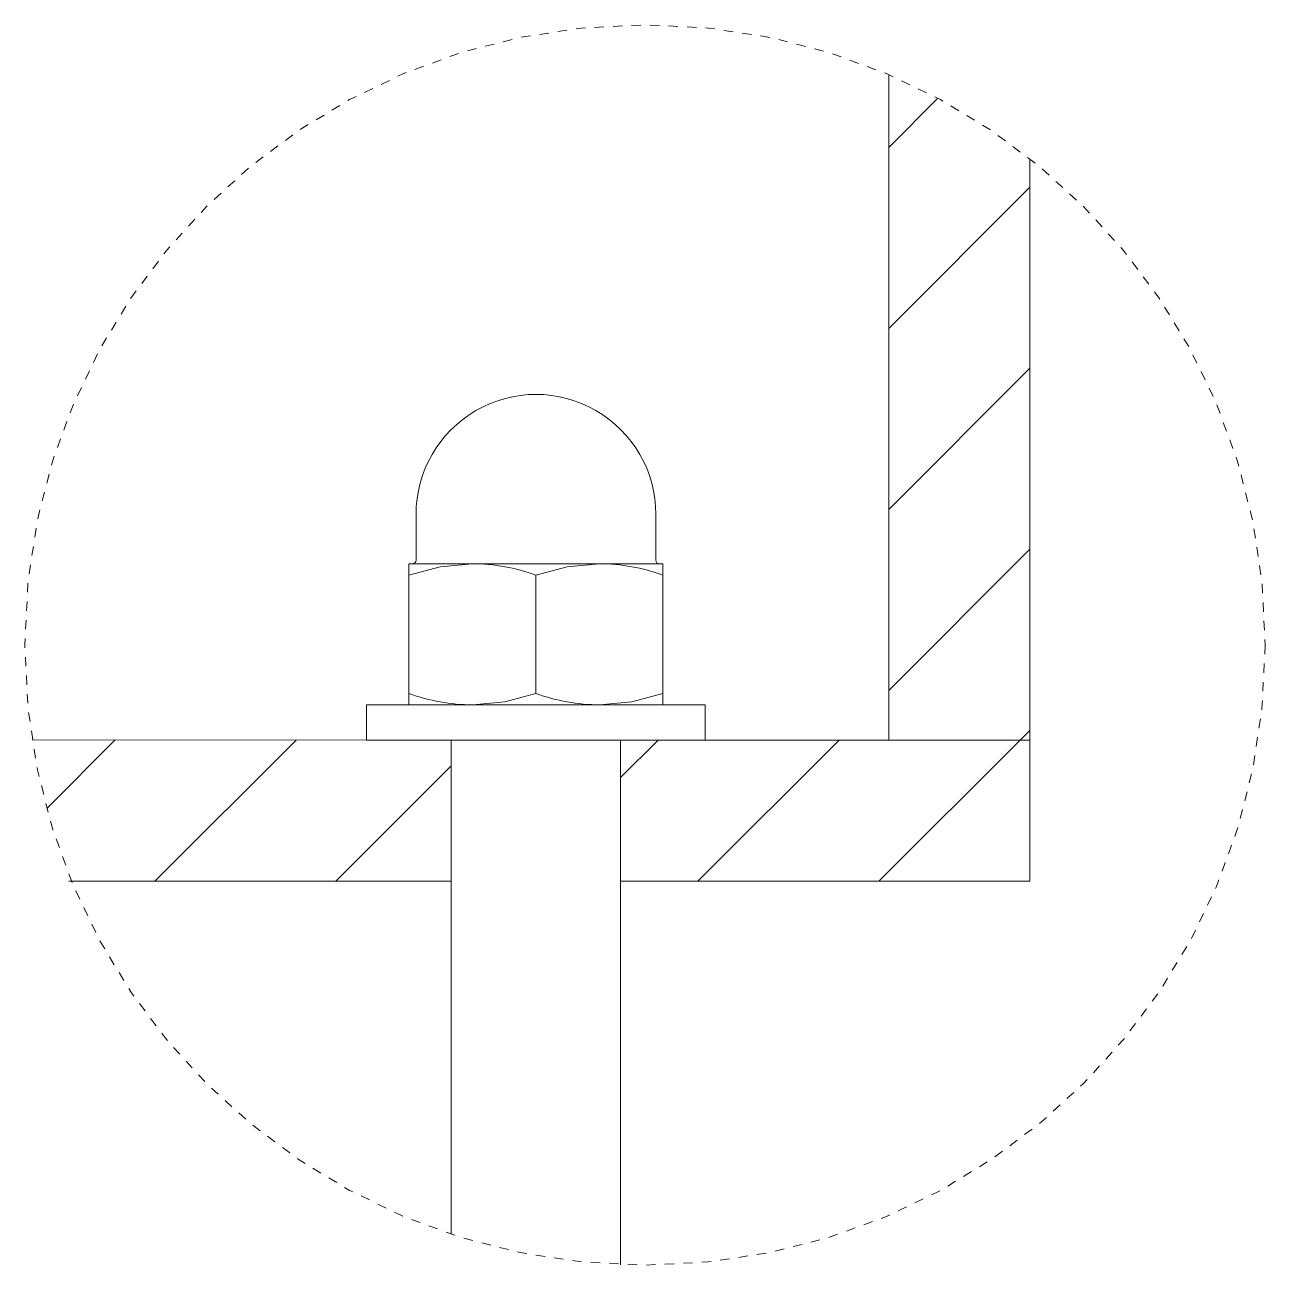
# Model space of a CAD drawing. Header units: inches. Extents: x -13 to 609, y -6 to 131.
# Drawn here: x 58.37 to 71.77, y -1.82 to 11.57 of the extents above; entities that cross this region are included whole.
import ezdxf

# ---------------------------------------------------------------- set-up
doc = ezdxf.new("R2010")
doc.units = ezdxf.units.IN
doc.linetypes.add('HIDDEN', pattern=[1.905, 1.27, -0.635])
doc.layers.add('ZANO_R', color=7, linetype='Continuous', lineweight=0)
doc.layers.add('ZANO_R_przerywana', color=250, linetype='HIDDEN', lineweight=0)

msp = doc.modelspace()

# ---------------------------------------------------------------- linework, layer by layer
at = {"layer": 'ZANO_R'}
for p, q in [((67.70243, 11.03223), (67.70243, 3.84812)), ((67.70243, 10.24822), (68.23203, 10.77782)), ((69.22596, 10.12578), (69.22596, 3.84812)), ((67.70243, 8.29369), (69.22596, 9.81723)), ((67.70243, 6.33917), (69.22596, 7.8627)), ((62.5986, 6.28576), (62.5986, 5.79062)), ((65.1886, 5.79062), (65.1886, 6.28576)), ((67.70243, 4.38464), (69.22596, 5.90817)), ((62.52242, 5.63006), (62.52242, 5.75253)), ((63.20801, 5.75253), (62.52242, 5.75253)), ((62.52242, 5.63006), (62.85831, 5.71892)), ((62.52242, 5.63006), (62.52242, 4.35147)), ((62.85831, 5.71892), (63.20801, 5.75253)), ((64.57919, 5.75253), (63.20801, 5.75253)), ((63.8936, 5.63006), (64.22949, 5.71892)), ((63.8936, 5.63006), (63.8936, 4.35147)), ((64.22949, 5.71892), (64.57919, 5.75253)), ((65.26478, 5.75253), (64.57919, 5.75253)), ((65.26478, 5.63006), (65.26478, 5.75253)), ((65.26478, 5.63006), (65.26478, 4.35147)), ((62.52242, 4.229), (62.52242, 4.35147)), ((63.8936, 4.35147), (63.55772, 4.26261)), ((65.26478, 4.35147), (64.92889, 4.26261)), ((65.26478, 4.229), (65.26478, 4.35147)), ((62.06536, 4.229), (62.06536, 3.84812)), ((65.72183, 4.229), (62.06536, 4.229)), ((63.55772, 4.26261), (63.20801, 4.229)), ((64.92889, 4.26261), (64.57919, 4.229)), ((65.72183, 3.84812), (65.72183, 4.229)), ((69.12044, 3.84812), (69.22596, 3.95364)), ((58.45362, 3.85153), (62.97948, 3.84812)), ((58.61133, 3.11166), (59.35104, 3.85137)), ((59.77879, 2.32459), (61.30382, 3.84962)), ((65.72183, 3.84812), (62.06536, 3.84812)), ((62.97948, 2.32459), (62.97948, 3.84812)), ((62.97948, 3.84812), (62.97948, -1.48556)), ((64.80772, 2.32459), (64.80772, 3.84812)), ((64.80772, 3.84812), (69.22596, 3.84812)), ((64.80772, 3.84812), (64.80772, -1.81533)), ((64.80772, 3.44446), (65.21138, 3.84812)), ((65.64238, 2.32459), (67.16591, 3.84812)), ((67.59691, 2.32459), (69.12044, 3.84812)), ((69.22596, 3.84812), (67.70243, 3.84812)), ((61.73332, 2.32459), (62.97948, 3.57075)), ((62.97948, 2.32459), (58.84998, 2.32459)), ((69.22596, 2.32459), (64.80772, 2.32459))]:
    msp.add_line(p, q, dxfattribs=at)
msp.add_lwpolyline([(69.22596, 3.84812), (69.22596, 2.32459)], dxfattribs=at)
for centre, radius, start, end in [((63.8936, 6.28577), 1.295, 359.999731, 180.000269), ((62.56051, 5.79063), 0.0381, 270.002935, 359.990235), ((65.2267, 5.79063), 0.0381, 180.009765, 269.997065), ((63.19048, 3.67417), 2.07843, 70.226957, 89.516766), ((64.56166, 3.67417), 2.07843, 70.226957, 89.516766), ((63.22556, 6.30749), 2.07856, 250.227931, 269.516264), ((64.59674, 6.30749), 2.07856, 250.227931, 269.516264)]:
    msp.add_arc(centre, radius, start, end, dxfattribs=at)
at = {"layer": 'ZANO_R_przerywana', "color": 1, "ltscale": 0.05}
msp.add_circle((65.07069, 4.87531), 6.6958, dxfattribs=at)

doc.saveas('drawing.dxf')
